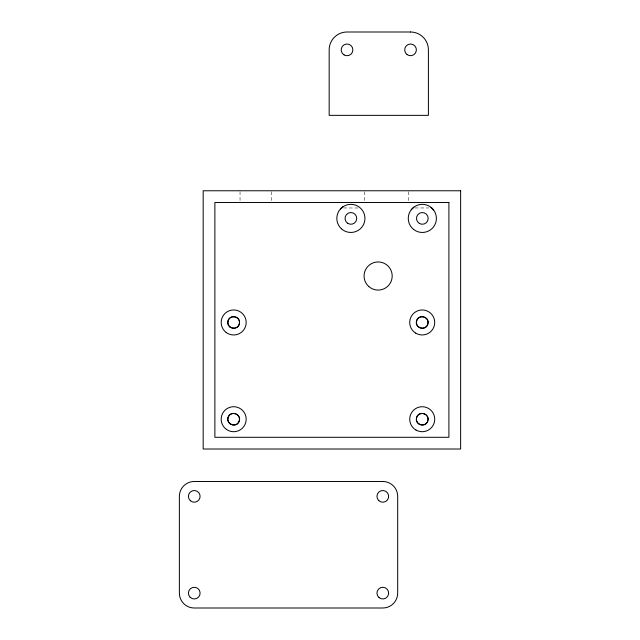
<?xml version="1.0" encoding="UTF-8"?>
<svg xmlns="http://www.w3.org/2000/svg" width="640" height="640" viewBox="0 0 640 640"><rect width="100%" height="100%" fill="white"/><g stroke="black" fill="none" stroke-linecap="round" stroke-linejoin="round"><path stroke-width="0.48" stroke-dasharray="3.2 2.4" d="M415.024 207.96L428.696 207.96M343.608 207.96L359.384 208.008M408.544 191.744L408.544 201.512M364.4 191.744L364.4 202.488M271.28 191.744L271.28 202.488M240.04 191.744L240.04 201.512"/><path stroke-width="0.96" d="M411.272 209.712L413.896 207.144M340.496 208.92L343.304 206.552M431.016 207.336L433.584 209.96M227.888 321.552C226.44 328.944 238.576 330.856 239.464 323.376C240.92 315.984 228.776 314.072 227.888 321.552M416.552 320.96C414.352 328.168 426.232 331.32 427.88 323.968C430.088 316.768 418.208 313.616 416.552 320.96M416.568 417.656C414.288 424.832 426.136 428.112 427.864 420.784C430.152 413.6 418.304 410.32 416.568 417.656M228.176 417.208C225.32 424.176 236.864 428.4 239.184 421.232C242.032 414.256 230.488 410.04 228.176 417.208M410.536 32L347.024 32A17.864 17.864 0 0 0 329.168 49.864L329.168 115.352L428.4 115.352L428.4 49.864A17.864 17.864 0 0 0 410.536 32M460.624 190.768L203.168 190.768L203.168 449.008L460.624 449.008L460.624 190.768M448.904 202.488L214.888 202.488L214.888 437.288L448.904 437.288L448.904 202.488M382.8 481.48L194.264 481.48A14.888 14.888 0 0 0 179.376 496.368L179.376 593.112A14.888 14.888 0 0 0 194.264 608L382.8 608A14.888 14.888 0 0 0 397.688 593.112L397.688 496.368A14.888 14.888 0 0 0 382.8 481.48M419.32 223.424A5.864 5.864 0 0 0 428.192 218.496A5.864 5.864 0 0 0 419.488 213.272A5.864 5.864 0 0 0 419.32 223.424M413.656 229.464A14.064 14.064 0 0 0 436.256 220.384A14.064 14.064 0 0 0 417.096 205.344A14.064 14.064 0 0 0 413.656 229.464M347.624 223.264A5.864 5.864 0 0 0 356.736 218.792A5.864 5.864 0 0 0 348.304 213.136A5.864 5.864 0 0 0 347.624 223.264M226.192 332.48A12.504 12.504 0 0 0 246.096 323.936A12.504 12.504 0 0 0 228.744 310.976A12.504 12.504 0 0 0 226.192 332.48M419.248 424.264A5.864 5.864 0 0 0 428.08 419.264A5.864 5.864 0 0 0 419.328 414.12A5.864 5.864 0 0 0 419.248 424.264M418.088 326.624A5.864 5.864 0 0 0 427.88 323.968A5.864 5.864 0 0 0 420.688 316.808A5.864 5.864 0 0 0 418.088 326.624M415.968 430.04A12.504 12.504 0 0 0 434.72 419.216A12.504 12.504 0 0 0 415.968 408.392A12.504 12.504 0 0 0 415.968 430.04M226.36 429.352A12.504 12.504 0 0 0 246.112 420.488A12.504 12.504 0 0 0 228.56 407.808A12.504 12.504 0 0 0 226.36 429.352M230.312 424.016A5.864 5.864 0 0 0 239.512 419.736A5.864 5.864 0 0 0 231.208 413.904A5.864 5.864 0 0 0 230.312 424.016M368.792 286.528A14.064 14.064 0 0 0 391.912 278.84A14.064 14.064 0 0 0 373.696 262.664A14.064 14.064 0 0 0 368.792 286.528M415.64 333.096A12.504 12.504 0 0 0 434.712 322.856A12.504 12.504 0 0 0 416.304 311.448A12.504 12.504 0 0 0 415.64 333.096M341.408 228.784A14.064 14.064 0 0 0 364.624 221.408A14.064 14.064 0 0 0 346.632 204.992A14.064 14.064 0 0 0 341.408 228.784M229.992 327.024A5.864 5.864 0 0 0 239.464 323.376A5.864 5.864 0 0 0 231.576 317A5.864 5.864 0 0 0 229.992 327.024M407.016 54.544A5.864 5.864 0 0 0 416.352 50.568A5.864 5.864 0 0 0 408.24 44.472A5.864 5.864 0 0 0 407.016 54.544M344.088 54.936A5.864 5.864 0 0 0 352.888 49.872A5.864 5.864 0 0 0 344.104 44.784A5.864 5.864 0 0 0 344.088 54.936M379.048 597.616A5.864 5.864 0 0 0 388.576 594.112A5.864 5.864 0 0 0 380.776 587.616A5.864 5.864 0 0 0 379.048 597.616M378.808 500.648A5.864 5.864 0 0 0 388.512 497.68A5.864 5.864 0 0 0 381.088 490.76A5.864 5.864 0 0 0 378.808 500.648M190.4 500.768A5.864 5.864 0 0 0 200.008 497.512A5.864 5.864 0 0 0 192.384 490.816A5.864 5.864 0 0 0 190.4 500.768M190.12 597.256A5.864 5.864 0 0 0 199.92 594.632A5.864 5.864 0 0 0 192.744 587.456A5.864 5.864 0 0 0 190.12 597.256"/></g></svg>
